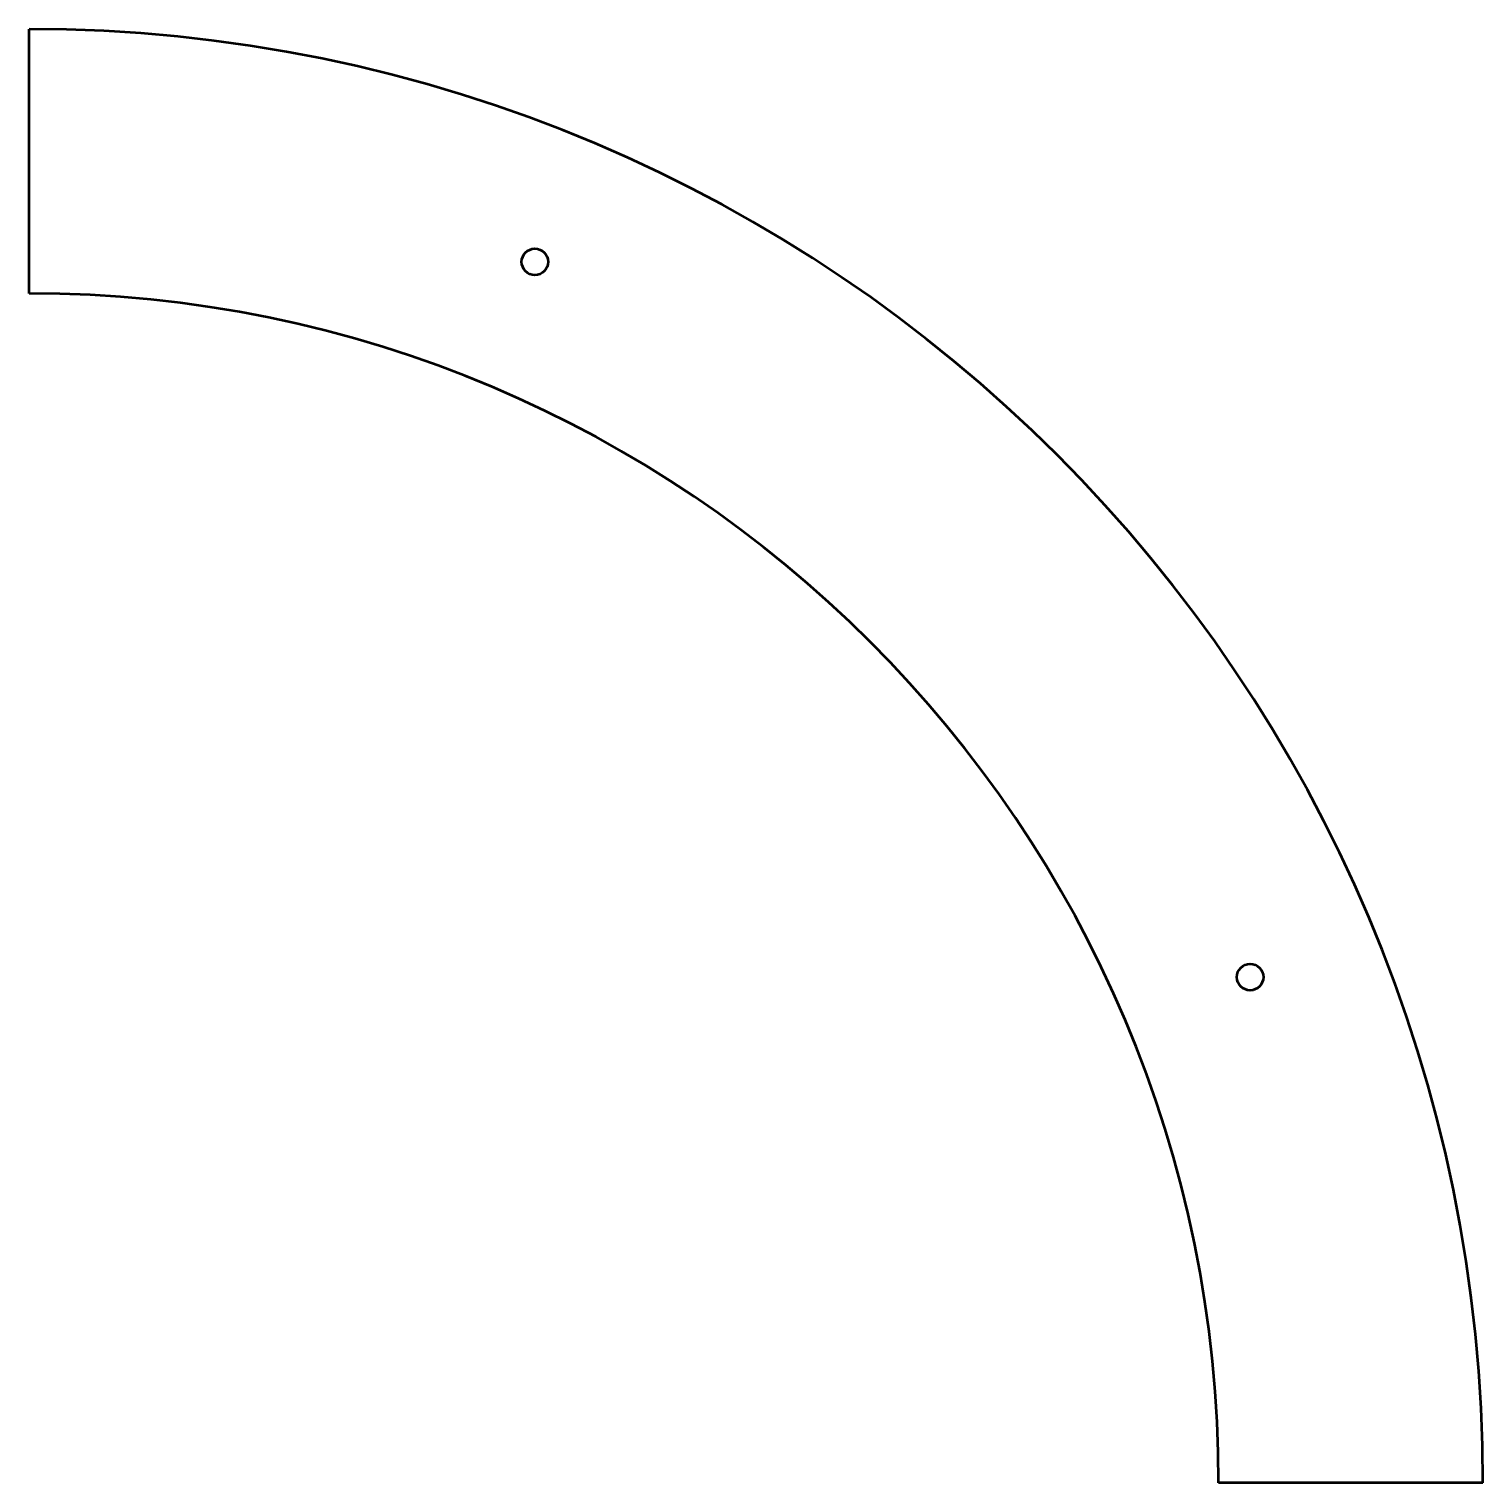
# Model space of a CAD drawing. Header units: millimetres. Extents: x 0 to 550, y 0 to 550.
import ezdxf

# ---------------------------------------------------------------- set-up
doc = ezdxf.new("R2010")
doc.units = ezdxf.units.MM
doc.layers.add('IV_INTERIOR_PROFILES', color=7, linetype='Continuous', lineweight=50)
doc.layers.add('IV_OUTER_PROFILE', color=7, linetype='Continuous', lineweight=50)

msp = doc.modelspace()

# ---------------------------------------------------------------- linework, layer by layer
at = {"layer": 'IV_INTERIOR_PROFILES'}
for centre in [(191.34, 461.94), (461.94, 191.34)]:
    msp.add_circle(centre, 5, dxfattribs=at)
at = {"layer": 'IV_OUTER_PROFILE'}
for p, q in [((0, 450), (0, 550)), ((550, 0), (450, 0))]:
    msp.add_line(p, q, dxfattribs=at)
for radius in [550, 450]:
    msp.add_arc((0, 0), radius, 0, 90, dxfattribs=at)

doc.saveas('drawing.dxf')
